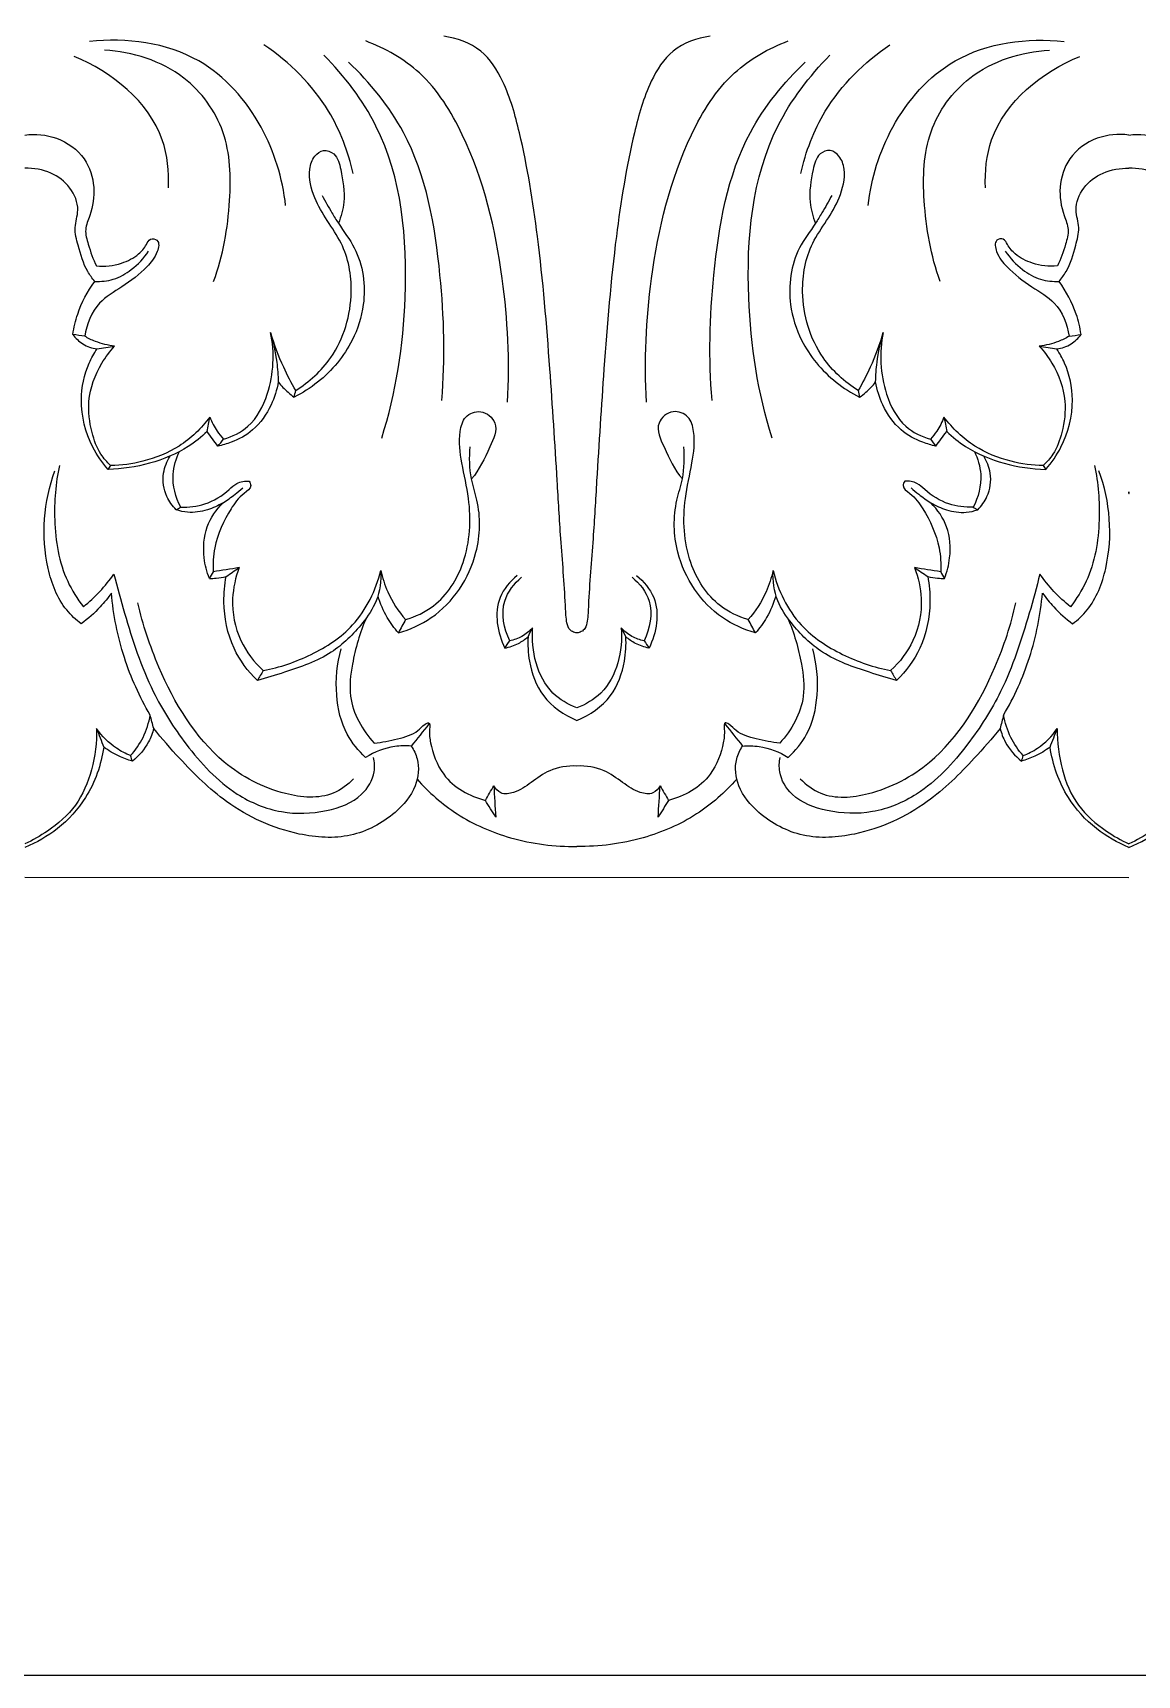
# Model space of a CAD drawing. Header units: millimetres. Extents: x 1288 to 1519, y -5291 to -5141.
# Drawn here: x 1390.2 to 1455.2, y -5291.3 to -5194.6 of the extents above; entities that cross this region are included whole.
import ezdxf

# ---------------------------------------------------------------- set-up
doc = ezdxf.new("R2010")
doc.units = ezdxf.units.MM
doc.layers.add('Door cavers', color=40, linetype='Continuous')
doc.layers.add('кривые', color=7, linetype='Continuous', true_color=0xffffff)

msp = doc.modelspace()

# ---------------------------------------------------------------- linework, layer by layer
at = {"color": 6, "ltscale": 1000}
msp.add_lwpolyline([(1287.94, -5291.295), (1512.94, -5291.295), (1512.94, -5141.295), (1287.94, -5141.295)], close=True, dxfattribs=at)
at = {"layer": 'Door cavers', "color": 40, "true_color": 0xe6ac00}
for points in [[(1454.738, -5221.747), (1454.736, -5221.746), (1454.714, -5221.729), (1454.717, -5221.694), (1454.738, -5221.648)], [(1454.738, -5221.747), (1454.74, -5221.746), (1454.763, -5221.729), (1454.759, -5221.694), (1454.738, -5221.648)]]:
    msp.add_open_spline(points, degree=3, knots=[22.4785612, 22.4785612, 22.4785612, 22.4785612, 22.5016113, 22.8104704, 22.8104704, 22.8104704, 22.8104704], dxfattribs=at)
at = {"layer": 'кривые', "color": 7}
msp.add_line((1454.738, -5244.364), (1389.778, -5244.346), dxfattribs=at)
for points, knots in [([(1405.121, -5204.787), (1404.945, -5203.187), (1403.923, -5199.871), (1400.055, -5195.439), (1395.747, -5194.893), (1393.586, -5195.136)], [0, 0, 0, 0, 4.836088, 10.197122, 16.731112, 16.731112, 16.731112, 16.731112]), ([(1418.17, -5216.356), (1418.314, -5213.937), (1418.041, -5208.559), (1416.447, -5201.842), (1413.418, -5196.906), (1410.978, -5195.532), (1409.829, -5195.102)], [0, 0, 0, 0, 7.281173, 16.089871, 20.518364, 24.203506, 24.203506, 24.203506, 24.203506]), ([(1422.258, -5229.94), (1422.169, -5229.935), (1421.985, -5229.889), (1421.721, -5229.653), (1421.611, -5229.08), (1421.548, -5227.326), (1421.304, -5224.559), (1421.041, -5219.927), (1420.656, -5213.99), (1420.098, -5207.141), (1419.18, -5201.461), (1418.152, -5197.744), (1416.729, -5195.473), (1415.193, -5194.93), (1414.418, -5194.825)], [0, 0, 0, 0, 0.267288, 0.551883, 1.011162, 1.948176, 5.886267, 9.302618, 15.90499, 23.751455, 29.951693, 33.145651, 35.339489, 37.690244, 37.690244, 37.690244, 37.690244]), ([(1430.099, -5194.825), (1429.323, -5194.93), (1427.788, -5195.473), (1426.364, -5197.744), (1425.336, -5201.461), (1424.418, -5207.141), (1423.86, -5213.99), (1423.476, -5219.927), (1423.213, -5224.559), (1422.969, -5227.326), (1422.905, -5229.08), (1422.795, -5229.653), (1422.531, -5229.889), (1422.347, -5229.935), (1422.258, -5229.94)], [-37.690244, -37.690244, -37.690244, -37.690244, -35.339489, -33.145651, -29.951693, -23.751455, -15.90499, -9.302618, -5.886267, -1.948176, -1.011162, -0.551883, -0.267288, 0, 0, 0, 0]), ([(1426.347, -5216.356), (1426.202, -5213.937), (1426.475, -5208.559), (1428.069, -5201.842), (1431.098, -5196.906), (1433.538, -5195.532), (1434.687, -5195.102)], [0, 0, 0, 0, 7.281173, 16.089871, 20.518364, 24.203506, 24.203506, 24.203506, 24.203506]), ([(1439.395, -5204.787), (1439.571, -5203.187), (1440.594, -5199.871), (1444.462, -5195.439), (1448.769, -5194.893), (1450.93, -5195.136)], [0, 0, 0, 0, 4.836088, 10.197122, 16.731112, 16.731112, 16.731112, 16.731112]), ([(1398.227, -5203.745), (1398.263, -5202.796), (1397.944, -5199.371), (1394.88, -5196.911), (1392.678, -5196.01)], [0, 0, 0, 0, 2.853267, 10.000395, 10.000395, 10.000395, 10.000395]), ([(1400.884, -5209.26), (1401.437, -5207.735), (1401.96, -5204.786), (1401.833, -5200.388), (1399.148, -5196.672), (1396.11, -5195.734), (1394.461, -5195.64)], [0, 0, 0, 0, 4.874637, 8.936384, 12.843834, 17.80771, 17.80771, 17.80771, 17.80771]), ([(1409.09, -5202.904), (1408.803, -5201.622), (1407.67, -5198.639), (1405.355, -5196.343), (1403.843, -5195.337)], [0, 0, 0, 0, 3.946447, 9.400617, 9.400617, 9.400617, 9.400617]), ([(1410.771, -5218.475), (1411.619, -5215.811), (1412.551, -5209.667), (1411.798, -5201.349), (1408.584, -5197.172), (1407.375, -5195.943)], [0, 0, 0, 0, 8.399543, 18.64848, 23.828731, 23.828731, 23.828731, 23.828731]), ([(1433.745, -5218.475), (1432.898, -5215.811), (1431.965, -5209.667), (1432.718, -5201.349), (1435.933, -5197.172), (1437.142, -5195.943)], [0, 0, 0, 0, 8.399543, 18.64848, 23.828731, 23.828731, 23.828731, 23.828731]), ([(1435.427, -5202.904), (1435.713, -5201.622), (1436.846, -5198.639), (1439.162, -5196.343), (1440.673, -5195.337)], [0, 0, 0, 0, 3.946447, 9.400617, 9.400617, 9.400617, 9.400617]), ([(1443.633, -5209.26), (1443.079, -5207.735), (1442.557, -5204.786), (1442.684, -5200.388), (1445.369, -5196.672), (1448.406, -5195.734), (1450.056, -5195.64)], [0, 0, 0, 0, 4.874637, 8.936384, 12.843834, 17.80771, 17.80771, 17.80771, 17.80771]), ([(1446.289, -5203.745), (1446.254, -5202.796), (1446.573, -5199.371), (1449.636, -5196.911), (1451.838, -5196.01)], [0, 0, 0, 0, 2.853267, 10.000395, 10.000395, 10.000395, 10.000395]), ([(1414.302, -5216.255), (1414.529, -5213.81), (1414.343, -5208.48), (1413.109, -5201.243), (1410.085, -5197.555), (1408.821, -5196.346)], [0, 0, 0, 0, 7.376593, 16.068099, 21.323137, 21.323137, 21.323137, 21.323137]), ([(1430.214, -5216.255), (1429.988, -5213.81), (1430.173, -5208.48), (1431.408, -5201.243), (1434.431, -5197.555), (1435.696, -5196.346)], [0, 0, 0, 0, 7.376593, 16.068099, 21.323137, 21.323137, 21.323137, 21.323137]), ([(1389.778, -5200.637), (1390.398, -5200.56), (1391.742, -5200.674), (1393.382, -5201.852), (1393.962, -5203.687), (1393.735, -5205.124), (1393.252, -5206.203), (1393.552, -5207.239), (1393.784, -5207.941), (1393.993, -5208.344)], [0, 0, 0, 0, 1.874792, 3.901086, 5.662124, 7.355316, 8.206154, 9.092367, 10.456371, 10.456371, 10.456371, 10.456371]), ([(1454.738, -5200.637), (1454.119, -5200.56), (1452.774, -5200.674), (1451.135, -5201.852), (1450.555, -5203.687), (1450.782, -5205.124), (1451.264, -5206.203), (1450.964, -5207.239), (1450.732, -5207.941), (1450.524, -5208.344)], [0, 0, 0, 0, 1.874792, 3.901086, 5.662124, 7.355316, 8.206154, 9.092367, 10.456371, 10.456371, 10.456371, 10.456371]), ([(1454.738, -5200.637), (1455.357, -5200.56), (1456.702, -5200.674), (1458.341, -5201.852), (1458.921, -5203.687), (1458.695, -5205.124), (1458.212, -5206.203), (1458.512, -5207.239), (1458.744, -5207.941), (1458.952, -5208.344)], [0, 0, 0, 0, 1.874792, 3.901086, 5.662124, 7.355316, 8.206154, 9.092367, 10.456371, 10.456371, 10.456371, 10.456371]), ([(1405.712, -5215.678), (1406.509, -5215.173), (1408.27, -5213.583), (1409.244, -5210.255), (1408.72, -5207.341), (1407.552, -5205.691), (1406.741, -5204.319), (1406.397, -5202.934), (1406.73, -5201.898), (1407.343, -5201.444), (1408.155, -5201.756), (1408.438, -5203.002), (1408.677, -5204.371), (1408.382, -5205.433), (1408.221, -5205.832)], [0, 0, 0, 0, 2.83315, 6.896154, 9.825835, 11.387281, 12.91899, 14.634434, 15.459953, 16.065695, 16.688182, 17.700244, 19.618006, 20.911425, 20.911425, 20.911425, 20.911425]), ([(1438.804, -5215.678), (1438.008, -5215.173), (1436.247, -5213.583), (1435.272, -5210.255), (1435.797, -5207.341), (1436.964, -5205.691), (1437.775, -5204.319), (1438.119, -5202.934), (1437.787, -5201.898), (1437.173, -5201.444), (1436.361, -5201.756), (1436.078, -5203.002), (1435.84, -5204.371), (1436.134, -5205.433), (1436.296, -5205.832)], [0, 0, 0, 0, 2.83315, 6.896154, 9.825835, 11.387281, 12.91899, 14.634434, 15.459953, 16.065695, 16.688182, 17.700244, 19.618006, 20.911425, 20.911425, 20.911425, 20.911425]), ([(1393.891, -5209.252), (1393.739, -5209.073), (1393.264, -5208.434), (1392.971, -5207.327), (1392.623, -5206.091), (1393.05, -5204.95), (1392.51, -5203.654), (1391.317, -5202.75), (1390.294, -5202.575), (1389.778, -5202.598)], [0, 0, 0, 0, 0.707126, 2.361227, 3.414527, 4.464346, 5.840997, 7.272951, 8.82457, 8.82457, 8.82457, 8.82457]), ([(1450.626, -5209.252), (1450.778, -5209.073), (1451.252, -5208.434), (1451.545, -5207.327), (1451.894, -5206.091), (1451.466, -5204.95), (1452.007, -5203.654), (1453.199, -5202.75), (1454.222, -5202.575), (1454.738, -5202.598)], [0, 0, 0, 0, 0.707126, 2.361227, 3.414527, 4.464346, 5.840997, 7.272951, 8.82457, 8.82457, 8.82457, 8.82457]), ([(1458.85, -5209.252), (1458.698, -5209.073), (1458.224, -5208.434), (1457.931, -5207.327), (1457.583, -5206.091), (1458.01, -5204.95), (1457.469, -5203.654), (1456.277, -5202.75), (1455.254, -5202.575), (1454.738, -5202.598)], [0, 0, 0, 0, 0.707126, 2.361227, 3.414527, 4.464346, 5.840997, 7.272951, 8.82457, 8.82457, 8.82457, 8.82457]), ([(1407.265, -5204.188), (1407.449, -5204.539), (1407.761, -5205.091), (1408.39, -5206.126), (1409.595, -5207.669), (1409.938, -5210.269), (1409.365, -5212.06), (1409.036, -5212.711)], [0, 0, 0, 0, 1.191157, 1.90489, 3.639952, 7.020802, 9.21226, 9.21226, 9.21226, 9.21226]), ([(1437.251, -5204.188), (1437.067, -5204.539), (1436.755, -5205.091), (1436.126, -5206.126), (1434.922, -5207.669), (1434.579, -5210.269), (1435.152, -5212.06), (1435.48, -5212.711)], [0, 0, 0, 0, 1.191157, 1.90489, 3.639952, 7.020802, 9.21226, 9.21226, 9.21226, 9.21226]), ([(1393.993, -5208.344), (1394.483, -5208.386), (1395.372, -5208.289), (1396.404, -5207.769), (1396.89, -5207.21), (1397.111, -5206.683), (1397.747, -5206.815), (1397.551, -5207.728), (1396.821, -5208.603), (1395.586, -5209.571), (1393.9, -5210.486), (1393.416, -5211.779), (1393.301, -5212.481)], [10.456371, 10.456371, 10.456371, 10.456371, 11.93462, 13.081509, 13.800083, 14.2048, 14.585306, 15.250597, 16.338279, 18.221078, 19.848107, 21.98814, 21.98814, 21.98814, 21.98814]), ([(1450.524, -5208.344), (1450.034, -5208.386), (1449.144, -5208.289), (1448.113, -5207.769), (1447.627, -5207.21), (1447.406, -5206.683), (1446.77, -5206.815), (1446.965, -5207.728), (1447.696, -5208.603), (1448.931, -5209.571), (1450.616, -5210.486), (1451.1, -5211.779), (1451.216, -5212.481)], [10.456371, 10.456371, 10.456371, 10.456371, 11.93462, 13.081509, 13.800083, 14.2048, 14.585306, 15.250597, 16.338279, 18.221078, 19.848107, 21.98814, 21.98814, 21.98814, 21.98814]), ([(1393.891, -5209.252), (1394.255, -5209.272), (1395.039, -5209.194), (1396.156, -5208.555), (1396.781, -5207.888), (1397.053, -5207.473)], [3.411567, 3.411567, 3.411567, 3.411567, 4.50865, 5.711197, 7.201408, 7.201408, 7.201408, 7.201408]), ([(1447.464, -5207.473), (1447.735, -5207.888), (1448.36, -5208.555), (1449.478, -5209.194), (1450.261, -5209.272), (1450.626, -5209.252)], [-3.789841, -3.789841, -3.789841, -3.789841, -2.29963, -1.097083, 0, 0, 0, 0]), ([(1392.596, -5212.377), (1392.657, -5211.971), (1392.919, -5210.861), (1393.462, -5209.836), (1393.891, -5209.252)], [0, 0, 0, 0, 1.234262, 3.411567, 3.411567, 3.411567, 3.411567]), ([(1451.92, -5212.377), (1451.86, -5211.971), (1451.597, -5210.861), (1451.055, -5209.836), (1450.626, -5209.252)], [0, 0, 0, 0, 1.234262, 3.411567, 3.411567, 3.411567, 3.411567]), ([(1392.596, -5212.377), (1392.757, -5212.593), (1393.175, -5212.998), (1393.729, -5213.187), (1394.023, -5213.23)], [22.701079, 22.701079, 22.701079, 22.701079, 23.508638, 24.400812, 24.400812, 24.400812, 24.400812]), ([(1395.058, -5213.063), (1394.671, -5213.021), (1394.059, -5212.874), (1393.5, -5212.599), (1393.301, -5212.481)], [8.674815, 8.674815, 8.674815, 8.674815, 9.844418, 10.538525, 10.538525, 10.538525, 10.538525]), ([(1401.464, -5218.542), (1401.985, -5218.391), (1403.194, -5217.801), (1404.383, -5215.47), (1404.486, -5213.44), (1404.232, -5212.255)], [1.537484, 1.537484, 1.537484, 1.537484, 3.167755, 5.380273, 9.021039, 9.021039, 9.021039, 9.021039]), ([(1404.232, -5212.255), (1404.399, -5212.829), (1404.601, -5213.799), (1404.676, -5214.784), (1404.685, -5215.172)], [9.021039, 9.021039, 9.021039, 9.021039, 10.816278, 11.983188, 11.983188, 11.983188, 11.983188]), ([(1405.712, -5215.678), (1405.456, -5215.233), (1404.884, -5214.124), (1404.444, -5212.955), (1404.232, -5212.255)], [14.460351, 14.460351, 14.460351, 14.460351, 16.003551, 18.201001, 18.201001, 18.201001, 18.201001]), ([(1440.285, -5212.255), (1440.073, -5212.955), (1439.632, -5214.124), (1439.061, -5215.233), (1438.804, -5215.678)], [0, 0, 0, 0, 2.19745, 3.74065, 3.74065, 3.74065, 3.74065]), ([(1439.831, -5215.172), (1439.841, -5214.784), (1439.915, -5213.799), (1440.118, -5212.829), (1440.285, -5212.255)], [6.049918, 6.049918, 6.049918, 6.049918, 7.216828, 9.012067, 9.012067, 9.012067, 9.012067]), ([(1440.285, -5212.255), (1440.031, -5213.44), (1440.133, -5215.47), (1441.322, -5217.801), (1442.531, -5218.391), (1443.052, -5218.542)], [9.012067, 9.012067, 9.012067, 9.012067, 12.652833, 14.865351, 16.495623, 16.495623, 16.495623, 16.495623]), ([(1451.216, -5212.481), (1451.017, -5212.599), (1450.458, -5212.874), (1449.846, -5213.021), (1449.459, -5213.063)], [21.98814, 21.98814, 21.98814, 21.98814, 22.682248, 23.85185, 23.85185, 23.85185, 23.85185]), ([(1450.493, -5213.23), (1450.787, -5213.187), (1451.342, -5212.998), (1451.76, -5212.593), (1451.92, -5212.377)], [24.901905, 24.901905, 24.901905, 24.901905, 25.79408, 26.601638, 26.601638, 26.601638, 26.601638]), ([(1394.677, -5220.319), (1394.327, -5219.923), (1393.476, -5218.69), (1392.905, -5216.442), (1393.337, -5214.42), (1393.848, -5213.494), (1394.023, -5213.23)], [0, 0, 0, 0, 1.589187, 4.461311, 6.675565, 7.62476, 7.62476, 7.62476, 7.62476]), ([(1394.823, -5220.092), (1394.609, -5219.894), (1394.103, -5219.318), (1393.635, -5218.004), (1393.393, -5216.121), (1394.06, -5214.343), (1394.775, -5213.372), (1395.058, -5213.063)], [6.640913, 6.640913, 6.640913, 6.640913, 7.515676, 8.907827, 10.759621, 13.117224, 14.375487, 14.375487, 14.375487, 14.375487]), ([(1409.036, -5212.711), (1408.794, -5213.181), (1407.916, -5214.547), (1406.593, -5215.576), (1405.627, -5216.069)], [9.21226, 9.21226, 9.21226, 9.21226, 10.799876, 14.059291, 14.059291, 14.059291, 14.059291]), ([(1435.48, -5212.711), (1435.723, -5213.181), (1436.601, -5214.547), (1437.923, -5215.576), (1438.89, -5216.069)], [9.21226, 9.21226, 9.21226, 9.21226, 10.799876, 14.059291, 14.059291, 14.059291, 14.059291]), ([(1449.459, -5213.063), (1449.741, -5213.372), (1450.456, -5214.343), (1451.123, -5216.121), (1450.881, -5218.004), (1450.414, -5219.318), (1449.908, -5219.894), (1449.694, -5220.092)], [0, 0, 0, 0, 1.258264, 3.615866, 5.46766, 6.859811, 7.734574, 7.734574, 7.734574, 7.734574]), ([(1449.839, -5220.319), (1450.189, -5219.923), (1451.041, -5218.69), (1451.611, -5216.442), (1451.179, -5214.42), (1450.668, -5213.494), (1450.493, -5213.23)], [8.004967, 8.004967, 8.004967, 8.004967, 9.594154, 12.466277, 14.680532, 15.629727, 15.629727, 15.629727, 15.629727]), ([(1404.685, -5215.172), (1404.606, -5215.638), (1404.275, -5216.677), (1403.355, -5218.018), (1402.122, -5218.679), (1401.396, -5218.896), (1401.134, -5218.951)], [0, 0, 0, 0, 1.420756, 3.24866, 4.71654, 5.522788, 5.522788, 5.522788, 5.522788]), ([(1404.685, -5215.172), (1404.856, -5215.393), (1405.156, -5215.713), (1405.499, -5215.98), (1405.627, -5216.069)], [11.983188, 11.983188, 11.983188, 11.983188, 12.821975, 13.288955, 13.288955, 13.288955, 13.288955]), ([(1438.89, -5216.069), (1439.017, -5215.98), (1439.361, -5215.713), (1439.661, -5215.393), (1439.831, -5215.172)], [4.14171, 4.14171, 4.14171, 4.14171, 4.60869, 5.447476, 5.447476, 5.447476, 5.447476]), ([(1443.383, -5218.951), (1443.12, -5218.896), (1442.394, -5218.679), (1441.161, -5218.018), (1440.241, -5216.677), (1439.91, -5215.638), (1439.831, -5215.172)], [0.52713, 0.52713, 0.52713, 0.52713, 1.333378, 2.801258, 4.629162, 6.049918, 6.049918, 6.049918, 6.049918]), ([(1400.662, -5217.241), (1400.164, -5217.904), (1398.979, -5219.045), (1396.868, -5219.896), (1395.46, -5220.083), (1394.823, -5220.092)], [1.935528, 1.935528, 1.935528, 1.935528, 4.42559, 6.741904, 8.656659, 8.656659, 8.656659, 8.656659]), ([(1400.662, -5217.241), (1400.772, -5217.533), (1401.008, -5217.993), (1401.328, -5218.395), (1401.464, -5218.542)], [0, 0, 0, 0, 0.93585, 1.537484, 1.537484, 1.537484, 1.537484]), ([(1412.177, -5229.161), (1412.761, -5228.989), (1414.291, -5228.277), (1415.927, -5225.655), (1416.081, -5222.555), (1415.467, -5220.036), (1415.266, -5218.418), (1415.602, -5217.147), (1416.665, -5216.725), (1417.766, -5217.656), (1416.996, -5219.291), (1416.522, -5220.329), (1416.056, -5220.882)], [0, 0, 0, 0, 1.828062, 4.918317, 8.714741, 10.842852, 12.702252, 13.610614, 14.539979, 15.604733, 17.047815, 19.220352, 19.220352, 19.220352, 19.220352]), ([(1432.339, -5229.161), (1431.756, -5228.989), (1430.226, -5228.277), (1428.589, -5225.655), (1428.435, -5222.555), (1429.05, -5220.036), (1429.251, -5218.418), (1428.914, -5217.147), (1427.852, -5216.725), (1426.75, -5217.656), (1427.521, -5219.291), (1427.994, -5220.329), (1428.461, -5220.882)], [0, 0, 0, 0, 1.828062, 4.918317, 8.714741, 10.842852, 12.702252, 13.610614, 14.539979, 15.604733, 17.047815, 19.220352, 19.220352, 19.220352, 19.220352]), ([(1443.855, -5217.241), (1443.745, -5217.533), (1443.508, -5217.993), (1443.188, -5218.395), (1443.052, -5218.542)], [0, 0, 0, 0, 0.93585, 1.537484, 1.537484, 1.537484, 1.537484]), ([(1449.694, -5220.092), (1449.056, -5220.083), (1447.648, -5219.896), (1445.537, -5219.045), (1444.353, -5217.904), (1443.855, -5217.241)], [0, 0, 0, 0, 1.914756, 4.231069, 6.721132, 6.721132, 6.721132, 6.721132]), ([(1400.501, -5218.091), (1400.159, -5218.415), (1399.137, -5219.23), (1397.148, -5220.057), (1395.5, -5220.304), (1394.677, -5220.319)], [0, 0, 0, 0, 1.415823, 3.899088, 6.370521, 6.370521, 6.370521, 6.370521]), ([(1401.134, -5218.951), (1401.032, -5218.809), (1400.823, -5218.52), (1400.61, -5218.235), (1400.501, -5218.091)], [0, 0, 0, 0, 0.527358, 1.069372, 1.069372, 1.069372, 1.069372]), ([(1443.383, -5218.951), (1443.485, -5218.809), (1443.693, -5218.52), (1443.906, -5218.235), (1444.015, -5218.091)], [0, 0, 0, 0, 0.527358, 1.069372, 1.069372, 1.069372, 1.069372]), ([(1444.015, -5218.091), (1444.357, -5218.415), (1445.38, -5219.23), (1447.369, -5220.057), (1449.017, -5220.304), (1449.839, -5220.319)], [7.587287, 7.587287, 7.587287, 7.587287, 9.00311, 11.486375, 13.957808, 13.957808, 13.957808, 13.957808]), ([(1398.945, -5222.546), (1398.639, -5221.958), (1398.335, -5220.797), (1398.669, -5219.686), (1398.872, -5219.27)], [3.191631, 3.191631, 3.191631, 3.191631, 5.181675, 6.572651, 6.572651, 6.572651, 6.572651]), ([(1411.754, -5229.941), (1412.437, -5229.744), (1414.547, -5228.811), (1416.546, -5225.794), (1416.61, -5222.683), (1415.936, -5220.7), (1415.925, -5219.617), (1415.973, -5218.986)], [0, 0, 0, 0, 2.135876, 6.801956, 9.878759, 11.16599, 13.06625, 13.06625, 13.06625, 13.06625]), ([(1432.762, -5229.941), (1432.079, -5229.744), (1429.97, -5228.811), (1427.97, -5225.794), (1427.906, -5222.683), (1428.581, -5220.7), (1428.592, -5219.617), (1428.544, -5218.986)], [0, 0, 0, 0, 2.135876, 6.801956, 9.878759, 11.16599, 13.06625, 13.06625, 13.06625, 13.06625]), ([(1445.645, -5219.27), (1445.847, -5219.686), (1446.182, -5220.797), (1445.877, -5221.958), (1445.572, -5222.546)], [0, 0, 0, 0, 1.390976, 3.38102, 3.38102, 3.38102, 3.38102]), ([(1391.811, -5220.086), (1391.58, -5221.134), (1391.403, -5223.444), (1391.872, -5226.388), (1392.862, -5227.94), (1393.223, -5228.402)], [0, 0, 0, 0, 3.2268, 6.922967, 8.684143, 8.684143, 8.684143, 8.684143]), ([(1398.673, -5222.694), (1398.45, -5222.471), (1397.985, -5221.824), (1397.815, -5220.627), (1398.134, -5219.842), (1398.324, -5219.542)], [0, 0, 0, 0, 0.94657, 2.343571, 3.412959, 3.412959, 3.412959, 3.412959]), ([(1445.843, -5222.694), (1446.066, -5222.471), (1446.532, -5221.824), (1446.701, -5220.627), (1446.382, -5219.842), (1446.192, -5219.542)], [3.691112, 3.691112, 3.691112, 3.691112, 4.637682, 6.034683, 7.104071, 7.104071, 7.104071, 7.104071]), ([(1452.705, -5220.086), (1452.937, -5221.134), (1453.114, -5223.444), (1452.644, -5226.388), (1451.654, -5227.94), (1451.294, -5228.402)], [0, 0, 0, 0, 3.2268, 6.922967, 8.684143, 8.684143, 8.684143, 8.684143]), ([(1393.098, -5229.412), (1392.783, -5229.174), (1391.822, -5228.284), (1390.642, -5225.181), (1390.875, -5222.201), (1391.548, -5220.404)], [32.087845, 32.087845, 32.087845, 32.087845, 33.273833, 35.959776, 41.724549, 41.724549, 41.724549, 41.724549]), ([(1398.945, -5222.546), (1399.424, -5222.564), (1400.478, -5222.435), (1401.544, -5221.774), (1402.258, -5221.063), (1402.727, -5220.998), (1402.971, -5221.01)], [0, 0, 0, 0, 1.440418, 3.099239, 3.681407, 4.415186, 4.415186, 4.415186, 4.415186]), ([(1402.971, -5221.01), (1403.023, -5221.088), (1403.166, -5221.396), (1402.437, -5221.855), (1401.658, -5222.946), (1400.904, -5224.571), (1400.833, -5225.88), (1400.854, -5226.351)], [4.415186, 4.415186, 4.415186, 4.415186, 4.695774, 5.295489, 6.49492, 8.986023, 10.402785, 10.402785, 10.402785, 10.402785]), ([(1441.545, -5221.01), (1441.493, -5221.088), (1441.351, -5221.396), (1442.08, -5221.855), (1442.858, -5222.946), (1443.612, -5224.571), (1443.683, -5225.88), (1443.662, -5226.351)], [4.415186, 4.415186, 4.415186, 4.415186, 4.695774, 5.295489, 6.49492, 8.986023, 10.402785, 10.402785, 10.402785, 10.402785]), ([(1445.572, -5222.546), (1445.092, -5222.564), (1444.038, -5222.435), (1442.972, -5221.774), (1442.258, -5221.063), (1441.789, -5220.998), (1441.545, -5221.01)], [0, 0, 0, 0, 1.440418, 3.099239, 3.681407, 4.415186, 4.415186, 4.415186, 4.415186]), ([(1451.418, -5229.412), (1451.733, -5229.174), (1452.694, -5228.284), (1453.875, -5225.181), (1453.641, -5222.201), (1452.968, -5220.404)], [22.891841, 22.891841, 22.891841, 22.891841, 24.077829, 26.763772, 32.528545, 32.528545, 32.528545, 32.528545]), ([(1401.435, -5222.283), (1401.679, -5222.129), (1402.078, -5221.848), (1402.45, -5221.532), (1402.598, -5221.397)], [4.78387, 4.78387, 4.78387, 4.78387, 5.648921, 6.248636, 6.248636, 6.248636, 6.248636]), ([(1441.919, -5221.397), (1442.066, -5221.532), (1442.438, -5221.848), (1442.837, -5222.129), (1443.081, -5222.283)], [-1.464766, -1.464766, -1.464766, -1.464766, -0.865051, 0, 0, 0, 0]), ([(1401.435, -5222.283), (1401.15, -5222.462), (1400.48, -5222.762), (1399.506, -5222.912), (1398.892, -5222.771), (1398.673, -5222.694)], [0, 0, 0, 0, 1.013393, 2.185361, 2.88154, 2.88154, 2.88154, 2.88154]), ([(1400.633, -5226.738), (1400.478, -5226.349), (1400.229, -5225.346), (1400.343, -5223.695), (1401.035, -5222.684), (1401.435, -5222.283)], [0, 0, 0, 0, 1.256966, 3.081179, 4.78387, 4.78387, 4.78387, 4.78387]), ([(1443.081, -5222.283), (1443.367, -5222.462), (1444.037, -5222.762), (1445.01, -5222.912), (1445.624, -5222.771), (1445.843, -5222.694)], [0, 0, 0, 0, 1.013393, 2.185361, 2.88154, 2.88154, 2.88154, 2.88154]), ([(1443.884, -5226.738), (1444.038, -5226.349), (1444.288, -5225.346), (1444.174, -5223.695), (1443.481, -5222.684), (1443.081, -5222.283)], [10.849667, 10.849667, 10.849667, 10.849667, 12.106633, 13.930846, 15.633537, 15.633537, 15.633537, 15.633537]), ([(1402.39, -5226.102), (1402.165, -5226.682), (1401.846, -5228.134), (1402.276, -5230.378), (1403.26, -5231.665), (1403.802, -5232.162)], [0, 0, 0, 0, 1.869853, 4.38367, 6.592539, 6.592539, 6.592539, 6.592539]), ([(1442.126, -5226.102), (1442.351, -5226.682), (1442.671, -5228.134), (1442.241, -5230.378), (1441.257, -5231.665), (1440.715, -5232.162)], [0, 0, 0, 0, 1.869853, 4.38367, 6.592539, 6.592539, 6.592539, 6.592539]), ([(1393.223, -5228.402), (1393.566, -5228.125), (1394.213, -5227.525), (1394.769, -5226.838), (1395.021, -5226.478)], [8.684143, 8.684143, 8.684143, 8.684143, 10.007853, 11.328003, 11.328003, 11.328003, 11.328003]), ([(1395.021, -5226.478), (1395.207, -5227.254), (1395.857, -5229.596), (1396.987, -5233.103), (1399.282, -5236.702), (1401.729, -5239.376), (1404.799, -5240.659), (1407.41, -5240.551), (1409.539, -5239.796), (1410.399, -5238.355), (1410.354, -5237.547), (1410.297, -5237.271)], [11.328003, 11.328003, 11.328003, 11.328003, 13.724703, 18.639097, 22.299503, 26.503362, 29.308175, 31.969664, 34.245036, 35.764599, 36.610344, 36.610344, 36.610344, 36.610344]), ([(1400.633, -5226.738), (1400.767, -5226.741), (1401.097, -5226.729), (1401.425, -5226.675), (1401.615, -5226.627)], [10.8496671, 10.8496671, 10.8496671, 10.8496671, 11.2517654, 11.8417969, 11.8417969, 11.8417969, 11.8417969]), ([(1403.456, -5232.743), (1402.897, -5232.2), (1401.842, -5230.788), (1401.406, -5228.545), (1401.525, -5227.114), (1401.615, -5226.627)], [0.677305, 0.677305, 0.677305, 0.677305, 3.019545, 5.827232, 7.315191, 7.315191, 7.315191, 7.315191]), ([(1410.72, -5226.268), (1410.747, -5226.874), (1410.596, -5228.029), (1409.476, -5229.658), (1407.782, -5231.35), (1405.464, -5232.13), (1403.992, -5232.603), (1403.456, -5232.743)], [16.187602, 16.187602, 16.187602, 16.187602, 18.009707, 19.531037, 22.057952, 25.056561, 26.721818, 26.721818, 26.721818, 26.721818]), ([(1403.802, -5232.162), (1404.778, -5231.978), (1406.672, -5231.318), (1409.421, -5229.542), (1410.427, -5227.436), (1410.72, -5226.268)], [6.592539, 6.592539, 6.592539, 6.592539, 9.576737, 12.568133, 16.187602, 16.187602, 16.187602, 16.187602]), ([(1410.72, -5226.268), (1410.814, -5226.698), (1411.149, -5227.741), (1411.752, -5228.672), (1412.177, -5229.161)], [0, 0, 0, 0, 1.322291, 3.269879, 3.269879, 3.269879, 3.269879]), ([(1418.748, -5226.565), (1418.327, -5226.915), (1417.252, -5228.153), (1417.58, -5229.94), (1418.014, -5230.836)], [0, 0, 0, 0, 1.645987, 4.635283, 4.635283, 4.635283, 4.635283]), ([(1418.304, -5230.409), (1417.962, -5229.701), (1417.651, -5228.182), (1418.569, -5227.038), (1419.004, -5226.667)], [5.15249, 5.15249, 5.15249, 5.15249, 7.514218, 9.232497, 9.232497, 9.232497, 9.232497]), ([(1425.512, -5226.667), (1425.948, -5227.038), (1426.866, -5228.182), (1426.554, -5229.701), (1426.213, -5230.409)], [0, 0, 0, 0, 1.718279, 4.080008, 4.080008, 4.080008, 4.080008]), ([(1425.768, -5226.565), (1426.19, -5226.915), (1427.265, -5228.153), (1426.936, -5229.94), (1426.503, -5230.836)], [0, 0, 0, 0, 1.645987, 4.635283, 4.635283, 4.635283, 4.635283]), ([(1433.797, -5226.268), (1433.703, -5226.698), (1433.367, -5227.741), (1432.764, -5228.672), (1432.339, -5229.161)], [10.534216, 10.534216, 10.534216, 10.534216, 11.856507, 13.804094, 13.804094, 13.804094, 13.804094]), ([(1441.061, -5232.743), (1440.525, -5232.603), (1439.053, -5232.13), (1436.735, -5231.35), (1435.04, -5229.658), (1433.92, -5228.029), (1433.77, -5226.874), (1433.797, -5226.268)], [0, 0, 0, 0, 1.665257, 4.663866, 7.190781, 8.71211, 10.534216, 10.534216, 10.534216, 10.534216]), ([(1433.797, -5226.268), (1434.089, -5227.436), (1435.095, -5229.542), (1437.845, -5231.318), (1439.739, -5231.978), (1440.715, -5232.162)], [-9.595063, -9.595063, -9.595063, -9.595063, -5.975594, -2.984198, 0, 0, 0, 0]), ([(1449.495, -5226.478), (1449.31, -5227.254), (1448.66, -5229.596), (1447.529, -5233.103), (1445.234, -5236.702), (1442.788, -5239.376), (1439.717, -5240.659), (1437.106, -5240.551), (1434.977, -5239.796), (1434.117, -5238.355), (1434.162, -5237.547), (1434.219, -5237.271)], [11.328003, 11.328003, 11.328003, 11.328003, 13.724703, 18.639097, 22.299503, 26.503362, 29.308175, 31.969664, 34.245036, 35.764599, 36.610344, 36.610344, 36.610344, 36.610344]), ([(1442.901, -5226.627), (1442.992, -5227.114), (1443.11, -5228.545), (1442.674, -5230.788), (1441.62, -5232.2), (1441.061, -5232.743)], [-6.637886, -6.637886, -6.637886, -6.637886, -5.149927, -2.34224, 0, 0, 0, 0]), ([(1442.901, -5226.627), (1443.092, -5226.675), (1443.419, -5226.729), (1443.75, -5226.741), (1443.884, -5226.738)], [2.4960422, 2.4960422, 2.4960422, 2.4960422, 3.0860737, 3.4881721, 3.4881721, 3.4881721, 3.4881721]), ([(1451.294, -5228.402), (1450.951, -5228.125), (1450.303, -5227.525), (1449.747, -5226.838), (1449.495, -5226.478)], [8.684143, 8.684143, 8.684143, 8.684143, 10.007853, 11.328003, 11.328003, 11.328003, 11.328003]), ([(1394.869, -5227.599), (1394.666, -5227.885), (1394.13, -5228.544), (1393.495, -5229.114), (1393.098, -5229.412)], [29.542437, 29.542437, 29.542437, 29.542437, 30.596406, 32.087845, 32.087845, 32.087845, 32.087845]), ([(1397.152, -5234.78), (1396.527, -5233.711), (1395.476, -5231.388), (1394.981, -5228.883), (1394.869, -5227.599)], [21.94831, 21.94831, 21.94831, 21.94831, 25.66982, 29.542437, 29.542437, 29.542437, 29.542437]), ([(1411.754, -5229.941), (1411.508, -5229.662), (1411.017, -5228.987), (1410.687, -5228.216), (1410.557, -5227.779)], [4.158696, 4.158696, 4.158696, 4.158696, 5.277908, 6.648605, 6.648605, 6.648605, 6.648605]), ([(1433.959, -5227.779), (1433.829, -5228.216), (1433.5, -5228.987), (1433.009, -5229.662), (1432.762, -5229.941)], [-2.489909, -2.489909, -2.489909, -2.489909, -1.119212, 0, 0, 0, 0]), ([(1447.364, -5234.78), (1447.989, -5233.711), (1449.041, -5231.388), (1449.536, -5228.883), (1449.647, -5227.599)], [12.752306, 12.752306, 12.752306, 12.752306, 16.473816, 20.346433, 20.346433, 20.346433, 20.346433]), ([(1449.647, -5227.599), (1449.851, -5227.885), (1450.386, -5228.544), (1451.021, -5229.114), (1451.418, -5229.412)], [20.346433, 20.346433, 20.346433, 20.346433, 21.400402, 22.891841, 22.891841, 22.891841, 22.891841]), ([(1409.121, -5238.53), (1408.777, -5238.879), (1407.585, -5239.777), (1404.595, -5239.51), (1400.508, -5237.321), (1397.853, -5232.861), (1396.711, -5229.466), (1396.433, -5228.166)], [0, 0, 0, 0, 1.472391, 4.285545, 8.338777, 15.134471, 19.126627, 19.126627, 19.126627, 19.126627]), ([(1435.395, -5238.53), (1435.739, -5238.879), (1436.932, -5239.777), (1439.921, -5239.51), (1444.008, -5237.321), (1446.663, -5232.861), (1447.806, -5229.466), (1448.084, -5228.166)], [0, 0, 0, 0, 1.472391, 4.285545, 8.338777, 15.134471, 19.126627, 19.126627, 19.126627, 19.126627]), ([(1409.868, -5229.066), (1409.476, -5229.929), (1409.056, -5231.458), (1408.733, -5234.09), (1409.628, -5235.672), (1410.325, -5236.427)], [0, 0, 0, 0, 2.849674, 4.737514, 7.823696, 7.823696, 7.823696, 7.823696]), ([(1419.653, -5229.64), (1419.474, -5229.843), (1419.06, -5230.186), (1418.553, -5230.361), (1418.304, -5230.409)], [2.134332, 2.134332, 2.134332, 2.134332, 2.94924, 3.712212, 3.712212, 3.712212, 3.712212]), ([(1422.258, -5234.361), (1421.744, -5234.156), (1420.031, -5233.184), (1419.555, -5230.978), (1419.653, -5229.64)], [18.46523, 18.46523, 18.46523, 18.46523, 20.127454, 24.158665, 24.158665, 24.158665, 24.158665]), ([(1424.863, -5229.64), (1424.962, -5230.978), (1424.485, -5233.184), (1422.772, -5234.156), (1422.258, -5234.361)], [12.771795, 12.771795, 12.771795, 12.771795, 16.803006, 18.46523, 18.46523, 18.46523, 18.46523]), ([(1426.213, -5230.409), (1425.963, -5230.361), (1425.457, -5230.186), (1425.043, -5229.843), (1424.863, -5229.64)], [0, 0, 0, 0, 0.762972, 1.57788, 1.57788, 1.57788, 1.57788]), ([(1434.648, -5229.066), (1435.041, -5229.929), (1435.461, -5231.458), (1435.783, -5234.09), (1434.888, -5235.672), (1434.192, -5236.427)], [0, 0, 0, 0, 2.849674, 4.737514, 7.823696, 7.823696, 7.823696, 7.823696]), ([(1409.827, -5237.271), (1409.399, -5236.882), (1408.5, -5235.792), (1407.979, -5233.492), (1408.139, -5231.757), (1408.388, -5230.878)], [4.469507, 4.469507, 4.469507, 4.469507, 6.205148, 8.601847, 11.344388, 11.344388, 11.344388, 11.344388]), ([(1418.014, -5230.836), (1418.292, -5230.785), (1418.786, -5230.62), (1419.209, -5230.322), (1419.38, -5230.169)], [0, 0, 0, 0, 0.849375, 1.537521, 1.537521, 1.537521, 1.537521]), ([(1419.38, -5230.169), (1419.35, -5230.648), (1419.429, -5231.86), (1420.128, -5233.853), (1421.499, -5234.785), (1422.258, -5235.093)], [0, 0, 0, 0, 1.439589, 3.63478, 6.087492, 6.087492, 6.087492, 6.087492]), ([(1422.258, -5235.093), (1423.017, -5234.785), (1424.388, -5233.853), (1425.088, -5231.86), (1425.167, -5230.648), (1425.136, -5230.169)], [6.087492, 6.087492, 6.087492, 6.087492, 8.540204, 10.735395, 12.174984, 12.174984, 12.174984, 12.174984]), ([(1426.503, -5230.836), (1426.225, -5230.785), (1425.73, -5230.62), (1425.307, -5230.322), (1425.136, -5230.169)], [4.597215, 4.597215, 4.597215, 4.597215, 5.44659, 6.134736, 6.134736, 6.134736, 6.134736]), ([(1434.69, -5237.271), (1435.117, -5236.882), (1436.016, -5235.792), (1436.538, -5233.492), (1436.377, -5231.757), (1436.129, -5230.878)], [2.803121, 2.803121, 2.803121, 2.803121, 4.538763, 6.935462, 9.678003, 9.678003, 9.678003, 9.678003]), ([(1396.001, -5237.169), (1396.289, -5236.846), (1396.801, -5236.099), (1397.074, -5235.233), (1397.152, -5234.78)], [2.673637, 2.673637, 2.673637, 2.673637, 3.974936, 5.356208, 5.356208, 5.356208, 5.356208]), ([(1448.515, -5237.169), (1448.227, -5236.846), (1447.715, -5236.099), (1447.443, -5235.233), (1447.364, -5234.78)], [10.069734, 10.069734, 10.069734, 10.069734, 11.371033, 12.752306, 12.752306, 12.752306, 12.752306]), ([(1393.995, -5235.566), (1394.015, -5236.383), (1393.806, -5237.965), (1392.91, -5240.181), (1391.325, -5241.518), (1390.241, -5242.156), (1389.778, -5242.369)], [0, 0, 0, 0, 2.454466, 4.745224, 6.993039, 8.523774, 8.523774, 8.523774, 8.523774]), ([(1396.001, -5237.169), (1395.707, -5237.054), (1394.931, -5236.656), (1394.306, -5236.019), (1393.995, -5235.566)], [0, 0, 0, 0, 0.94884, 2.599697, 2.599697, 2.599697, 2.599697]), ([(1397.36, -5235.569), (1397.289, -5235.843), (1397.013, -5236.577), (1396.487, -5237.186), (1396.102, -5237.494)], [0, 0, 0, 0, 0.851116, 2.332815, 2.332815, 2.332815, 2.332815]), ([(1412.511, -5236.607), (1412.664, -5236.835), (1413.026, -5237.577), (1412.848, -5239.143), (1411.404, -5240.843), (1408.969, -5242.135), (1405.315, -5241.883), (1401.746, -5240.249), (1399.182, -5237.696), (1397.841, -5236.176), (1397.36, -5235.569)], [0, 0, 0, 0, 0.824592, 2.423046, 4.382459, 7.326264, 10.347933, 15.037432, 18.803336, 21.131556, 21.131556, 21.131556, 21.131556]), ([(1410.325, -5236.427), (1410.792, -5236.393), (1411.644, -5236.206), (1412.792, -5235.892), (1413.184, -5235.39), (1413.629, -5235.145), (1413.559, -5235.853), (1413.665, -5236.724), (1414.365, -5238.727), (1415.939, -5239.553), (1416.87, -5239.803)], [7.823696, 7.823696, 7.823696, 7.823696, 9.231688, 10.518322, 11.087987, 11.311858, 11.690086, 12.495715, 14.508211, 17.403343, 17.403343, 17.403343, 17.403343]), ([(1434.192, -5236.427), (1433.724, -5236.393), (1432.873, -5236.206), (1431.724, -5235.892), (1431.333, -5235.39), (1430.887, -5235.145), (1430.958, -5235.853), (1430.851, -5236.724), (1430.152, -5238.727), (1428.578, -5239.553), (1427.647, -5239.803)], [7.823696, 7.823696, 7.823696, 7.823696, 9.231688, 10.518322, 11.087987, 11.311858, 11.690086, 12.495715, 14.508211, 17.403343, 17.403343, 17.403343, 17.403343]), ([(1447.157, -5235.569), (1446.675, -5236.176), (1445.334, -5237.696), (1442.771, -5240.249), (1439.202, -5241.883), (1435.548, -5242.135), (1433.112, -5240.843), (1431.668, -5239.143), (1431.491, -5237.577), (1431.852, -5236.835), (1432.006, -5236.607)], [-21.131556, -21.131556, -21.131556, -21.131556, -18.803336, -15.037432, -10.347933, -7.326264, -4.382459, -2.423046, -0.824592, 0, 0, 0, 0]), ([(1447.157, -5235.569), (1447.227, -5235.843), (1447.503, -5236.577), (1448.029, -5237.186), (1448.415, -5237.494)], [0, 0, 0, 0, 0.851116, 2.332815, 2.332815, 2.332815, 2.332815]), ([(1448.515, -5237.169), (1448.81, -5237.054), (1449.586, -5236.656), (1450.211, -5236.019), (1450.522, -5235.566)], [0, 0, 0, 0, 0.94884, 2.599697, 2.599697, 2.599697, 2.599697]), ([(1450.522, -5235.566), (1450.501, -5236.383), (1450.71, -5237.965), (1451.606, -5240.181), (1453.192, -5241.518), (1454.276, -5242.156), (1454.738, -5242.369)], [1.179786, 1.179786, 1.179786, 1.179786, 3.634252, 5.92501, 8.172825, 9.70356, 9.70356, 9.70356, 9.70356]), ([(1458.955, -5235.566), (1458.975, -5236.383), (1458.766, -5237.965), (1457.87, -5240.181), (1456.285, -5241.518), (1455.201, -5242.156), (1454.738, -5242.369)], [1.179786, 1.179786, 1.179786, 1.179786, 3.634252, 5.92501, 8.172825, 9.70356, 9.70356, 9.70356, 9.70356]), ([(1394.421, -5236.665), (1394.266, -5237.706), (1393.628, -5239.54), (1391.834, -5241.503), (1390.463, -5242.291), (1389.778, -5242.568)], [1.88533, 1.88533, 1.88533, 1.88533, 5.047835, 7.5112, 9.728913, 9.728913, 9.728913, 9.728913]), ([(1396.102, -5237.494), (1395.833, -5237.418), (1395.242, -5237.2), (1394.7, -5236.873), (1394.421, -5236.665)], [0, 0, 0, 0, 0.838152, 1.88533, 1.88533, 1.88533, 1.88533]), ([(1412.511, -5236.607), (1412.189, -5236.581), (1411.249, -5236.602), (1410.345, -5236.949), (1409.827, -5237.271)], [1.666385, 1.666385, 1.666385, 1.666385, 2.636787, 4.469507, 4.469507, 4.469507, 4.469507]), ([(1432.006, -5236.607), (1432.327, -5236.581), (1433.268, -5236.602), (1434.171, -5236.949), (1434.69, -5237.271)], [0, 0, 0, 0, 0.970402, 2.803121, 2.803121, 2.803121, 2.803121]), ([(1450.096, -5236.665), (1449.816, -5236.873), (1449.274, -5237.2), (1448.683, -5237.418), (1448.415, -5237.494)], [7.843582, 7.843582, 7.843582, 7.843582, 8.890761, 9.728913, 9.728913, 9.728913, 9.728913]), ([(1454.738, -5242.568), (1454.054, -5242.291), (1452.682, -5241.503), (1450.889, -5239.54), (1450.25, -5237.706), (1450.096, -5236.665)], [0, 0, 0, 0, 2.217713, 4.681078, 7.843582, 7.843582, 7.843582, 7.843582]), ([(1454.738, -5242.568), (1455.422, -5242.291), (1456.794, -5241.503), (1458.588, -5239.54), (1459.226, -5237.706), (1459.381, -5236.665)], [0, 0, 0, 0, 2.217713, 4.681078, 7.843582, 7.843582, 7.843582, 7.843582]), ([(1412.855, -5238.549), (1413.542, -5239.332), (1415.211, -5240.805), (1418.47, -5242.212), (1420.948, -5242.536), (1422.258, -5242.513)], [0, 0, 0, 0, 3.131062, 6.578909, 10.51741, 10.51741, 10.51741, 10.51741]), ([(1422.258, -5237.78), (1421.71, -5237.761), (1420.708, -5237.903), (1419.596, -5238.743), (1418.721, -5239.342), (1417.79, -5239.495), (1417.463, -5239.116), (1417.368, -5238.945)], [8.450871, 8.450871, 8.450871, 8.450871, 10.074497, 11.370055, 12.561212, 13.310015, 13.897928, 13.897928, 13.897928, 13.897928]), ([(1427.149, -5238.945), (1427.053, -5239.116), (1426.726, -5239.495), (1425.795, -5239.342), (1424.921, -5238.743), (1423.809, -5237.903), (1422.806, -5237.761), (1422.258, -5237.78)], [3.003814, 3.003814, 3.003814, 3.003814, 3.591727, 4.34053, 5.531687, 6.827245, 8.450871, 8.450871, 8.450871, 8.450871]), ([(1431.661, -5238.549), (1430.974, -5239.332), (1429.305, -5240.805), (1426.047, -5242.212), (1423.569, -5242.536), (1422.258, -5242.513)], [0, 0, 0, 0, 3.131062, 6.578909, 10.51741, 10.51741, 10.51741, 10.51741])]:
    msp.add_open_spline(points, degree=3, knots=knots, dxfattribs=at)
for points in [[(1393.301, -5212.481), (1393.066, -5212.447), (1392.831, -5212.412), (1392.596, -5212.377)], [(1451.216, -5212.481), (1451.451, -5212.447), (1451.685, -5212.412), (1451.92, -5212.377)], [(1394.023, -5213.23), (1394.368, -5213.175), (1394.713, -5213.119), (1395.058, -5213.063)], [(1449.459, -5213.063), (1449.803, -5213.119), (1450.148, -5213.175), (1450.493, -5213.23)], [(1405.627, -5216.069), (1405.655, -5215.938), (1405.684, -5215.808), (1405.712, -5215.678)], [(1438.804, -5215.678), (1438.833, -5215.808), (1438.861, -5215.938), (1438.89, -5216.069)], [(1400.501, -5218.091), (1400.555, -5217.808), (1400.608, -5217.525), (1400.662, -5217.241)], [(1443.855, -5217.241), (1443.908, -5217.525), (1443.962, -5217.808), (1444.015, -5218.091)], [(1401.134, -5218.951), (1401.244, -5218.815), (1401.354, -5218.678), (1401.464, -5218.542)], [(1443.052, -5218.542), (1443.162, -5218.678), (1443.273, -5218.815), (1443.383, -5218.951)], [(1394.677, -5220.319), (1394.726, -5220.243), (1394.774, -5220.167), (1394.823, -5220.092)], [(1449.694, -5220.092), (1449.742, -5220.167), (1449.791, -5220.243), (1449.839, -5220.319)], [(1398.673, -5222.694), (1398.764, -5222.645), (1398.854, -5222.595), (1398.945, -5222.546)], [(1445.572, -5222.546), (1445.662, -5222.595), (1445.753, -5222.645), (1445.843, -5222.694)], [(1402.39, -5226.102), (1401.878, -5226.185), (1401.366, -5226.268), (1400.854, -5226.351)], [(1401.615, -5226.627), (1401.874, -5226.452), (1402.132, -5226.277), (1402.39, -5226.102)], [(1442.126, -5226.102), (1442.385, -5226.277), (1442.643, -5226.452), (1442.901, -5226.627)], [(1443.662, -5226.351), (1443.15, -5226.268), (1442.638, -5226.185), (1442.126, -5226.102)], [(1400.854, -5226.351), (1400.781, -5226.48), (1400.707, -5226.609), (1400.633, -5226.738)], [(1443.662, -5226.351), (1443.736, -5226.48), (1443.81, -5226.609), (1443.884, -5226.738)], [(1412.177, -5229.161), (1412.036, -5229.421), (1411.895, -5229.681), (1411.754, -5229.941)], [(1419.38, -5230.169), (1419.471, -5229.993), (1419.562, -5229.816), (1419.653, -5229.64)], [(1425.136, -5230.169), (1425.045, -5229.993), (1424.954, -5229.816), (1424.863, -5229.64)], [(1432.762, -5229.941), (1432.621, -5229.681), (1432.48, -5229.421), (1432.339, -5229.161)], [(1418.014, -5230.836), (1418.11, -5230.693), (1418.207, -5230.551), (1418.304, -5230.409)], [(1426.213, -5230.409), (1426.309, -5230.551), (1426.406, -5230.693), (1426.503, -5230.836)], [(1403.802, -5232.162), (1403.686, -5232.356), (1403.571, -5232.55), (1403.456, -5232.743)], [(1440.715, -5232.162), (1440.83, -5232.356), (1440.946, -5232.55), (1441.061, -5232.743)], [(1397.36, -5235.569), (1397.291, -5235.306), (1397.221, -5235.043), (1397.152, -5234.78)], [(1447.364, -5234.78), (1447.295, -5235.043), (1447.226, -5235.306), (1447.157, -5235.569)], [(1393.995, -5235.566), (1394.137, -5235.933), (1394.279, -5236.299), (1394.421, -5236.665)], [(1413.549, -5235.306), (1413.203, -5235.74), (1412.857, -5236.173), (1412.511, -5236.607)], [(1430.968, -5235.306), (1431.314, -5235.74), (1431.66, -5236.173), (1432.006, -5236.607)], [(1450.096, -5236.665), (1450.238, -5236.299), (1450.38, -5235.933), (1450.522, -5235.566)], [(1396.102, -5237.494), (1396.068, -5237.386), (1396.035, -5237.277), (1396.001, -5237.169)], [(1448.415, -5237.494), (1448.448, -5237.386), (1448.482, -5237.277), (1448.515, -5237.169)], [(1416.87, -5239.803), (1417.036, -5239.517), (1417.202, -5239.231), (1417.368, -5238.945)], [(1417.368, -5238.945), (1417.405, -5239.559), (1417.441, -5240.172), (1417.478, -5240.785)], [(1427.038, -5240.785), (1427.075, -5240.172), (1427.112, -5239.559), (1427.149, -5238.945)], [(1427.149, -5238.945), (1427.315, -5239.231), (1427.481, -5239.517), (1427.647, -5239.803)], [(1417.478, -5240.785), (1417.275, -5240.458), (1417.072, -5240.131), (1416.87, -5239.803)], [(1427.647, -5239.803), (1427.444, -5240.131), (1427.241, -5240.458), (1427.038, -5240.785)]]:
    msp.add_open_spline(points, degree=3, dxfattribs=at)

doc.saveas('drawing.dxf')
